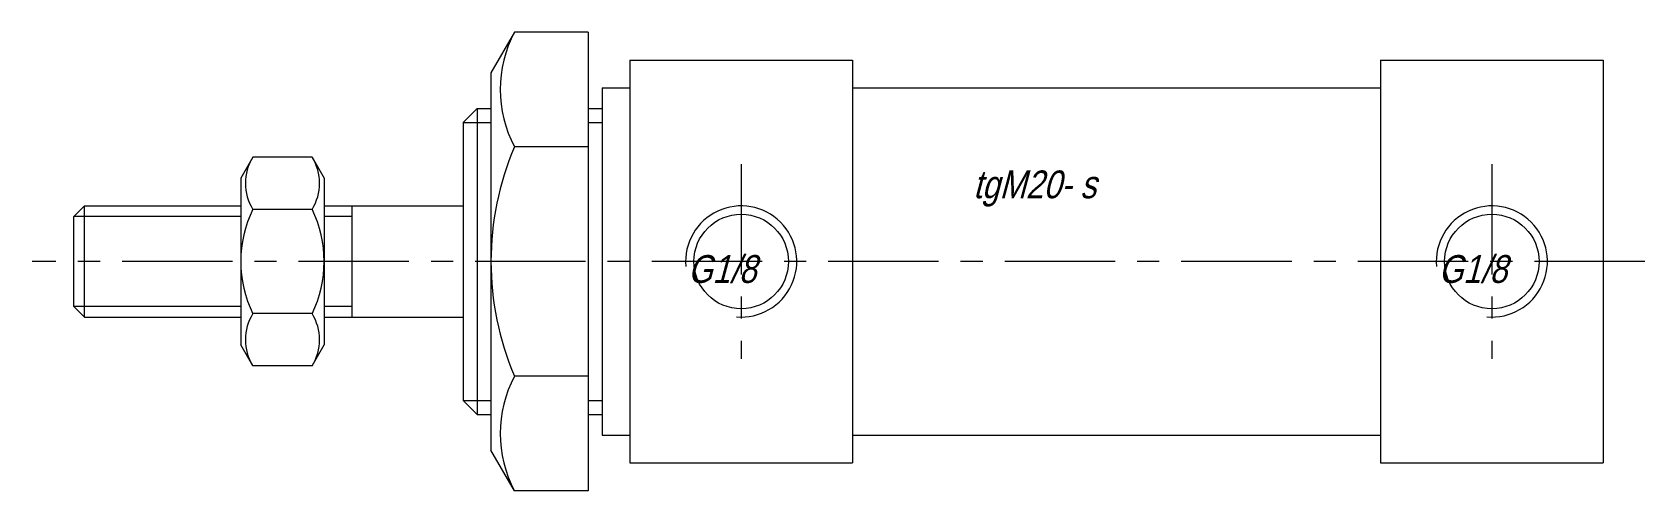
# Model space of a CAD drawing. Header units: millimetres. Extents: x -105 to 11, y -17 to 17.
import ezdxf
from ezdxf.enums import TextEntityAlignment as Align

# ---------------------------------------------------------------- set-up
doc = ezdxf.new("R2010")
doc.units = ezdxf.units.MM
doc.header["$LTSCALE"] = 0.5
doc.linetypes.add('CENTER', pattern=[50.8, 31.75, -6.35, 6.35, -6.35])
doc.layers.get('0').update_dxf_attribs({"color": 9, "lineweight": 15})
doc.layers.add('Notes', color=4, linetype='Continuous', lineweight=20)
doc.styles.add('Capital', font='vnfonth.shx', dxfattribs={"width": 0.9, "oblique": 15})

msp = doc.modelspace()

# ---------------------------------------------------------------- linework, layer by layer
at = {"ltscale": 0.5}
for p, q in [((-70.31, 16.5), (-72, 13.57)), ((-65, 16.5), (-70.31, 16.5)), ((-65, 16.5), (-65, -16.5)), ((-62, 14.5), (-46, 14.5)), ((-62, 14.5), (-62, -14.5)), ((-46, 14.5), (-46, -14.5)), ((-8, 14.5), (8, 14.5)), ((-8, 14.5), (-8, -14.5)), ((8, 14.5), (8, -14.5)), ((-72, 13.57), (-72, -13.57)), ((-64, 12.5), (-62, 12.5)), ((-64, 12.5), (-64, -12.5)), ((-46, 12.5), (-8, 12.5)), ((-74, 10), (-73, 11)), ((-73, 11), (-72, 11)), ((-73, 11), (-73, -11)), ((-65, 11), (-64, 11)), ((-74, 10), (-74, -10)), ((-65, 8.25), (-70.31, 8.25)), ((-89.13, 7.51), (-90, 6)), ((-84.87, 7.51), (-89.13, 7.51)), ((-84.87, 7.51), (-84, 6)), ((-90, 6), (-90, -6)), ((-84, 6), (-84, -6)), ((-102, 3.23), (-101.23, 4)), ((-101.23, 4), (-90, 4)), ((-101.23, -4), (-101.23, 4)), ((-84.87, 3.75), (-89.13, 3.75)), ((-84, 4), (-74, 4)), ((-82, 4), (-82, -4)), ((-102, -3.23), (-102, 3.23)), ((-101.23, -4), (-102, -3.23)), ((-101.23, -4), (-90, -4)), ((-84.87, -3.75), (-89.13, -3.75)), ((-84, -4), (-74, -4)), ((-89.13, -7.51), (-90, -6)), ((-84.87, -7.51), (-84, -6)), ((-84.87, -7.51), (-89.13, -7.51)), ((-65, -8.25), (-70.31, -8.25)), ((-74, -10), (-73, -11)), ((-73, -11), (-72, -11)), ((-65, -11), (-64, -11)), ((-64, -12.5), (-62, -12.5)), ((-46, -12.5), (-8, -12.5)), ((-70.31, -16.5), (-72, -13.57)), ((-62, -14.5), (-46, -14.5)), ((-8, -14.5), (8, -14.5)), ((-65, -16.5), (-70.31, -16.5))]:
    msp.add_line(p, q, dxfattribs=at)
at = {"color": 5, "ltscale": 0.5}
for p, q in [((-74, 10), (-72, 10)), ((-65, 10), (-64, 10)), ((-90, 3.23), (-102, 3.23)), ((-82, 3.23), (-84, 3.23)), ((-90, -3.23), (-102, -3.23)), ((-82, -3.23), (-84, -3.23)), ((-74, -10), (-72, -10)), ((-65, -10), (-64, -10))]:
    msp.add_line(p, q, dxfattribs=at)
at = {"color": 1, "linetype": 'CENTER', "ltscale": 0.5}
for p, q in [((-54, 7), (-54, -7)), ((0, 7), (0, -7)), ((11, 0), (-105, 0))]:
    msp.add_line(p, q, dxfattribs=at)
at = {"ltscale": 0.5}
for centre in [(-54, 0), (0, 0)]:
    msp.add_circle(centre, 3.4, dxfattribs=at)
for centre, radius, start, end in [((-62.45, 12.38), 8.88, 152.326, 207.674), ((-51, 0), 21, 156.8627, 203.1373), ((-86.12, 5.63), 3.55, 148.0475, 211.9525), ((-87.88, 5.63), 3.55, 328.0475, 31.9525), ((-81.46, 0), 8.54, 153.9178, 206.0822), ((-92.54, 0), 8.54, 333.9178, 26.0822), ((-86.12, -5.63), 3.55, 148.0475, 211.9525), ((-87.88, -5.63), 3.55, 328.0475, 31.9525), ((-62.45, -12.38), 8.88, 152.326, 207.674)]:
    msp.add_arc(centre, radius, start, end, dxfattribs=at)
at = {"color": 5, "ltscale": 0.5}
for centre in [(-54, 0), (0, 0)]:
    msp.add_arc(centre, 4, 265, 185, dxfattribs=at)

# ---------------------------------------------------------------- texts
at = {"layer": 'Notes', "color": 4, "style": 'Capital', "oblique": 15, "width": 0.85}
for s, p in [('tgM20- s', (-37.32, 5.55)), ('G1/8', (-57.84, -0.54)), ('G1/8', (-3.84, -0.54))]:
    msp.add_text(s, height=2, dxfattribs=at).set_placement(p, align=Align.MIDDLE_LEFT)

doc.saveas('drawing.dxf')
